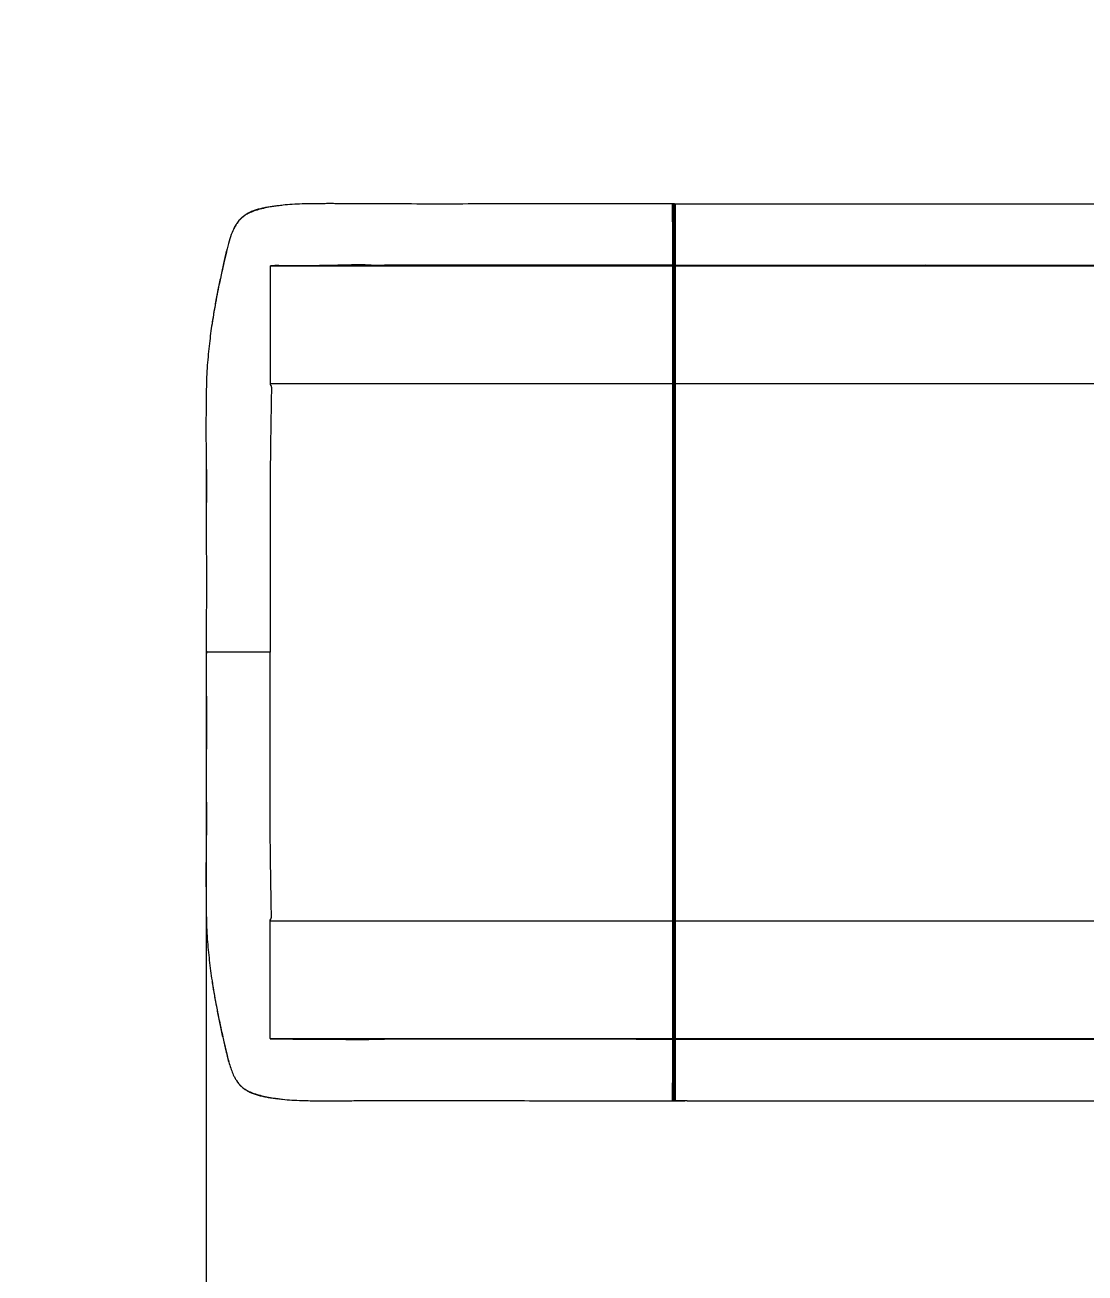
# Model space of a CAD drawing. Header units: millimetres. Extents: x -7720 to 6073, y -7402 to 5433.
# Drawn here: x -4080 to -3252, y -409 to 566 of the extents above; entities that cross this region are included whole.
import ezdxf

# ---------------------------------------------------------------- set-up
doc = ezdxf.new("R2010")
doc.units = ezdxf.units.MM
for name, color, linetype in [('DIKOM_ОБЪЕКТ', 7, 'Continuous'), ('DIKOM_РАЗМЕР_ЗОНА', 7, 'Continuous'), ('DIKOM_РАЗМЕР_ОБЪЕКТА', 7, 'Continuous')]:
    doc.layers.add(name, color=color, linetype=linetype)
doc.styles.add('style1', font='arial.ttf', dxfattribs={"width": 0.8})
doc.dimstyles.new('1-50', dxfattribs={"dimtxt": 300, "dimasz": 200, "dimexe": 100, "dimexo": 0, "dimgap": 100, "dimtad": 1, "dimtxsty": 'style1', "dimcen": 200, "dimclrd": 7, "dimclre": 7, "dimclrt": 7, "dimadec": 1, "dimazin": 2, "dimtfac": 1, "dimtmove": 0, "dimatfit": 2, "dimfxl": 0, "dimlwd": 25, "dimlwe": 18, "dimarcsym": 0})

# ---------------------------------------------------------------- blocks, each defined once
blk = doc.blocks.new('*D0')
at = {"layer": 'Defpoints', "color": 0, "transparency": 16777216}
for p in [(-1165.04, 3934.07), (-6387.82, -4153.36), (1392.52, -4153.36)]:
    blk.add_point(p, dxfattribs=at)
at = {"layer": 'DIKOM_РАЗМЕР_ОБЪЕКТА', "color": 7, "lineweight": 18, "transparency": 16777216}
for p, q in [((-1165.04, 3934.07), (-6487.82, 3934.07)), ((1392.52, -4153.36), (-6487.82, -4153.36))]:
    blk.add_line(p, q, dxfattribs=at)
at = {"layer": 'DIKOM_РАЗМЕР_ОБЪЕКТА', "color": 7, "lineweight": 25, "transparency": 16777216}
blk.add_line((-6387.82, 3734.07), (-6387.82, -3953.36), dxfattribs=at)
at = {"layer": 'DIKOM_РАЗМЕР_ОБЪЕКТА', "color": 7, "transparency": 16777216}
for points in [[(-6421.16, 3734.07), (-6354.49, 3734.07), (-6387.82, 3934.07)], [(-6421.16, -3953.36), (-6354.49, -3953.36), (-6387.82, -4153.36)]]:
    blk.add_solid(points, dxfattribs=at)
at = {"layer": 'DIKOM_РАЗМЕР_ОБЪЕКТА', "color": 7, "transparency": 16777216, "insert": (-6640.99, -109.65), "char_height": 300, "attachment_point": 5, "rotation": 90, "style": 'style1'}
blk.add_mtext('8100', dxfattribs=at)
blk = doc.blocks.new('*D1')
at = {"layer": 'Defpoints', "color": 0, "transparency": 16777216}
for p in [(-3938.71, 77.29), (4572.68, -275.21), (4572.68, -6577.9)]:
    blk.add_point(p, dxfattribs=at)
at = {"layer": 'DIKOM_РАЗМЕР_ОБЪЕКТА', "color": 7, "lineweight": 18, "transparency": 16777216}
for p, q in [((-3938.71, 77.29), (-3938.71, -6677.9)), ((4572.68, -275.21), (4572.68, -6677.9))]:
    blk.add_line(p, q, dxfattribs=at)
at = {"layer": 'DIKOM_РАЗМЕР_ОБЪЕКТА', "color": 7, "lineweight": 25, "transparency": 16777216}
blk.add_line((-3738.71, -6577.9), (4372.68, -6577.9), dxfattribs=at)
at = {"layer": 'DIKOM_РАЗМЕР_ОБЪЕКТА', "color": 7, "transparency": 16777216}
for points in [[(-3738.71, -6544.56), (-3738.71, -6611.23), (-3938.71, -6577.9)], [(4372.68, -6544.56), (4372.68, -6611.23), (4572.68, -6577.9)]]:
    blk.add_solid(points, dxfattribs=at)
at = {"layer": 'DIKOM_РАЗМЕР_ОБЪЕКТА', "color": 7, "transparency": 16777216, "insert": (316.98, -6324.72), "char_height": 300, "attachment_point": 5, "style": 'style1'}
blk.add_mtext('8500', dxfattribs=at)
blk = doc.blocks.new('*D2')
at = {"layer": 'Defpoints', "color": 0, "transparency": 16777216}
for p in [(-2365.16, 5433.02), (-7269.56, -6016.09), (1800.96, -6016.09)]:
    blk.add_point(p, dxfattribs=at)
at = {"layer": 'DIKOM_РАЗМЕР_ЗОНА', "color": 7, "lineweight": 18, "transparency": 16777216}
for p, q in [((-2365.16, 5433.02), (-7369.56, 5433.02)), ((1800.96, -6016.09), (-7369.56, -6016.09))]:
    blk.add_line(p, q, dxfattribs=at)
at = {"layer": 'DIKOM_РАЗМЕР_ЗОНА', "color": 7, "lineweight": 25, "transparency": 16777216}
blk.add_line((-7269.56, 5233.02), (-7269.56, -5816.09), dxfattribs=at)
at = {"layer": 'DIKOM_РАЗМЕР_ЗОНА', "color": 7, "transparency": 16777216}
for points in [[(-7302.9, 5233.02), (-7236.23, 5233.02), (-7269.56, 5433.02)], [(-7302.9, -5816.09), (-7236.23, -5816.09), (-7269.56, -6016.09)]]:
    blk.add_solid(points, dxfattribs=at)
at = {"layer": 'DIKOM_РАЗМЕР_ЗОНА', "color": 7, "transparency": 16777216, "insert": (-7522.73, -291.53), "char_height": 300, "attachment_point": 5, "rotation": 90, "style": 'style1'}
blk.add_mtext('11500', dxfattribs=at)

msp = doc.modelspace()

# ---------------------------------------------------------------- linework, layer by layer
at = {"layer": 'DIKOM_ОБЪЕКТ', "color": 7, "linetype": 'Continuous', "lineweight": 15}
for p, q in [((-3574.232, 426.298), (-3587.972, 426.304)), ((-3574.232, 426.309), (-3564.799, 426.301)), ((-3573.256, 426.298), (-3574.232, 426.298)), ((-3573.526, 426.016), (-3572.903, 425.393)), ((-3572.374, 426.29), (-3562.799, 426.29)), ((-3564.799, 426.301), (-3564.653, 426.276)), ((-3562.799, 426.29), (-3548.799, 426.29)), ((-3548.799, 426.29), (-3376.727, 426.29)), ((-3376.727, 426.29), (-3221.427, 426.29)), ((-3888.717, 377.79), (-3888.655, 377.809)), ((-3888.717, 377.79), (-3888.717, 377.786)), ((-3888.717, 377.786), (-3888.717, 376.462)), ((-3888.717, 377.786), (-3574.214, 377.786)), ((-3888.655, 377.809), (-3888.194, 377.845)), ((-3804.717, 378.29), (-3799.373, 378.29)), ((-3574.214, 377.786), (-3574.214, 378.29)), ((-3574.214, 285.788), (-3574.214, 377.786)), ((-3572.881, 379.208), (-3573.507, 378.582)), ((-3573.507, 378.079), (-3572.874, 378.712)), ((-3573.507, 378.582), (-3573.507, 378.079)), ((-3573.507, 378.079), (-3573.507, 285.788)), ((-3572.874, 378.79), (-3572.874, 378.286)), ((-3572.874, 378.286), (-3572.874, 285.788)), ((-3572.374, 378.29), (-3548.799, 378.29)), ((-3572.374, 378.29), (-3572.374, 377.786)), ((-3572.374, 377.786), (-3548.799, 377.786)), ((-3572.374, 377.786), (-3572.374, 285.788)), ((-3548.799, 378.29), (-3376.727, 378.29)), ((-3548.799, 377.786), (-3548.799, 378.29)), ((-3548.799, 377.786), (-3328.232, 377.786)), ((-3376.727, 378.29), (-3221.427, 378.29)), ((-3328.232, 377.786), (-3376.727, 378.29)), ((-3328.232, 377.786), (-3172.932, 377.786)), ((-3888.717, 285.788), (-3888.717, 285.299)), ((-3888.717, 285.788), (-3574.214, 285.788)), ((-3573.507, 285.788), (-3574.214, 285.788)), ((-3574.214, -134.209), (-3574.214, 285.788)), ((-3573.507, 285.788), (-3573.507, -134.209)), ((-3573.507, 285.788), (-3572.874, 285.788)), ((-3572.874, 285.788), (-3572.874, -134.209)), ((-3572.874, 285.788), (-3572.374, 285.788)), ((-3572.374, 285.788), (-3548.799, 285.788)), ((-3572.374, 285.788), (-3572.374, -134.209)), ((-3548.799, 285.788), (-3275.777, 285.788)), ((-3275.777, 285.788), (-3120.477, 285.788)), ((-3888.717, -134.209), (-3888.717, -133.72)), ((-3888.717, -134.209), (-3574.214, -134.209)), ((-3574.214, -226.207), (-3574.214, -134.209)), ((-3573.507, -134.209), (-3574.214, -134.209)), ((-3573.507, -134.209), (-3573.507, -226.5)), ((-3573.507, -134.209), (-3572.874, -134.209)), ((-3572.874, -134.209), (-3572.874, -226.707)), ((-3572.874, -134.209), (-3572.374, -134.209)), ((-3572.374, -134.209), (-3572.374, -226.207)), ((-3572.374, -134.209), (-3548.799, -134.209)), ((-3548.799, -134.209), (-3275.777, -134.209)), ((-3275.777, -134.209), (-3120.477, -134.209)), ((-3888.717, -226.207), (-3888.717, -224.883)), ((-3888.717, -226.21), (-3888.717, -226.207)), ((-3888.717, -226.207), (-3574.214, -226.207)), ((-3888.717, -226.21), (-3888.655, -226.23)), ((-3888.655, -226.23), (-3888.194, -226.266)), ((-3804.717, -226.71), (-3799.373, -226.71)), ((-3574.214, -226.71), (-3574.214, -226.207)), ((-3573.507, -226.5), (-3573.507, -227.003)), ((-3573.507, -226.5), (-3572.874, -227.133)), ((-3572.883, -227.627), (-3573.507, -227.003)), ((-3572.374, -226.207), (-3572.374, -226.71)), ((-3572.374, -226.207), (-3548.799, -226.207)), ((-3572.374, -226.71), (-3548.799, -226.71)), ((-3548.799, -226.71), (-3548.799, -226.207)), ((-3548.799, -226.207), (-3328.232, -226.207)), ((-3548.799, -226.71), (-3376.727, -226.71)), ((-3376.727, -226.71), (-3328.232, -226.207)), ((-3376.727, -226.71), (-3221.427, -226.71)), ((-3328.232, -226.207), (-3172.932, -226.207)), ((-3588.799, -274.738), (-3587.956, -274.737)), ((-3587.956, -274.724), (-3574.232, -274.719)), ((-3574.232, -274.719), (-3571.754, -274.718)), ((-3574.232, -274.73), (-3564.799, -274.722)), ((-3573.526, -274.437), (-3572.902, -273.813)), ((-3562.799, -274.71), (-3572.374, -274.71)), ((-3564.799, -274.722), (-3564.653, -274.697)), ((-3562.799, -274.71), (-3548.799, -274.71)), ((-3548.799, -274.71), (-3376.727, -274.71)), ((-3376.727, -274.71), (-3221.427, -274.71))]:
    msp.add_line(p, q, dxfattribs=at)
at = {"layer": 'DIKOM_ОБЪЕКТ', "color": 7, "linetype": 'Continuous', "lineweight": 15, "flags": 128}
for points in [[(-3882.069, 377.985), (-3878.935, 378.024), (-3875.252, 378.061), (-3871.022, 378.097)], [(-3871.022, 378.097), (-3864.743, 378.139), (-3857.686, 378.178), (-3849.948, 378.211), (-3841.622, 378.239), (-3832.822, 378.261), (-3823.657, 378.277), (-3814.249, 378.286), (-3804.717, 378.29)], [(-3882.069, -226.405), (-3878.935, -226.445), (-3875.252, -226.482), (-3871.022, -226.517)], [(-3871.022, -226.517), (-3864.743, -226.56), (-3857.686, -226.598), (-3850.125, -226.631)], [(-3850.125, -226.631), (-3849.948, -226.632), (-3841.622, -226.66), (-3832.822, -226.682), (-3823.657, -226.698), (-3814.249, -226.707), (-3804.717, -226.71)]]:
    msp.add_lwpolyline(points, dxfattribs=at)
at = {"layer": 'DIKOM_ОБЪЕКТ', "color": 7, "linetype": 'Continuous', "lineweight": 15}
for centre, radius, start, end in [((-3880.322, 166.341), 211.651, 90.473032, 92.131557), ((-3572.374, 378.286), 0.5, 179.996638, 270.00507), ((-3880.322, -14.762), 211.651, 267.868443, 269.526968), ((-3572.374, -226.707), 0.5, 89.99493, 180.003362)]:
    msp.add_arc(centre, radius, start, end, dxfattribs=at)
for points, knots in [([(-3882.891, 424.662), (-3883.727, 424.563), (-3886.825, 424.196), (-3891.435, 423.344), (-3896.762, 422.127), (-3901.388, 420.701), (-3905.215, 419.145), (-3908.339, 417.41), (-3910.929, 415.484), (-3913.179, 413.213), (-3915.294, 410.502), (-3916.447, 408.143), (-3917.072, 406.862)], [0, 0, 0, 0, 0.0428348, 0.1587731, 0.2715369, 0.3848566, 0.4980362, 0.5941256, 0.6902193, 0.7873867, 0.8845558, 1, 1, 1, 1]), ([(-3882.636, 424.758), (-3882.682, 424.752), (-3883.944, 424.613), (-3886.319, 424.29), (-3889.811, 423.771), (-3893.226, 423.149), (-3896.531, 422.414), (-3899.701, 421.536), (-3902.712, 420.483), (-3905.522, 419.229), (-3907.984, 417.826), (-3910.19, 416.22), (-3912.103, 414.441), (-3913.7, 412.631), (-3914.567, 411.335), (-3914.927, 410.795)], [0, 0, 0, 0, 0.0027385, 0.0748649, 0.154589, 0.2373433, 0.3233772, 0.4126047, 0.504506, 0.5978546, 0.6901629, 0.7700095, 0.8542119, 0.9393193, 1, 1, 1, 1]), ([(-3849.02, 426.335), (-3851.278, 426.332), (-3856.397, 426.325), (-3863.923, 426.171), (-3871.591, 425.805), (-3877.983, 425.309), (-3881.505, 424.845), (-3882.891, 424.662)], [0, 0, 0, 0, 0.1745966, 0.3958126, 0.6239181, 0.8520281, 1, 1, 1, 1]), ([(-3818.649, 426.188), (-3819.677, 426.198), (-3822.29, 426.223), (-3826.313, 426.272), (-3830.537, 426.312), (-3834.481, 426.353), (-3838.434, 426.392), (-3842.641, 426.411), (-3846.236, 426.391), (-3848.315, 426.351), (-3849.02, 426.338)], [0, 0, 0, 0, 0.0918361, 0.2334661, 0.3605865, 0.4760853, 0.6043536, 0.7508642, 0.9155206, 1, 1, 1, 1]), ([(-3588.799, 426.317), (-3596.85, 426.323), (-3610.512, 426.332), (-3634.878, 426.338), (-3656.546, 426.327), (-3675.279, 426.294), (-3704.712, 426.22), (-3739.49, 426.092), (-3776.993, 426.103), (-3795.806, 426.246), (-3806.629, 426.253), (-3813.711, 426.188), (-3817.978, 426.195), (-3819.613, 426.198)], [0, 0, 0, 0, 0.10454393, 0.17740867, 0.31641775, 0.38592602, 0.42067928, 0.69862915, 0.83755472, 0.90769219, 0.94293124, 0.9781312, 1, 1, 1, 1]), ([(-3582.596, 426.302), (-3583.178, 426.304), (-3584.427, 426.309), (-3586.531, 426.315), (-3588.036, 426.316), (-3588.799, 426.317)], [0, 0, 0, 0, 0.3003492, 0.6451364, 1, 1, 1, 1]), ([(-3574.214, 378.29), (-3574.214, 378.289), (-3574.213, 378.446), (-3574.212, 378.904), (-3574.211, 379.095), (-3574.21, 379.552), (-3574.21, 379.821), (-3574.206, 380.728), (-3574.204, 381.469), (-3574.2, 382.777), (-3574.199, 383.248), (-3574.196, 384.254), (-3574.195, 384.783), (-3574.192, 386.446), (-3574.189, 387.657), (-3574.187, 389.623), (-3574.186, 390.306), (-3574.185, 391.692), (-3574.185, 392.4), (-3574.184, 393.844), (-3574.184, 394.58), (-3574.185, 395.705), (-3574.185, 396.084), (-3574.185, 396.849), (-3574.186, 397.236), (-3574.187, 399.174), (-3574.19, 400.732), (-3574.194, 403.08), (-3574.196, 403.865), (-3574.199, 405.439), (-3574.201, 406.226), (-3574.208, 408.552), (-3574.213, 410.05), (-3574.22, 412.221), (-3574.223, 412.931), (-3574.227, 413.977), (-3574.228, 414.323), (-3574.23, 415), (-3574.231, 415.333), (-3574.237, 416.967), (-3574.242, 418.178), (-3574.246, 419.569), (-3574.247, 419.842), (-3574.248, 420.373), (-3574.249, 420.633), (-3574.251, 421.384), (-3574.252, 421.851), (-3574.254, 423.155), (-3574.254, 423.896), (-3574.253, 424.804), (-3574.253, 425.069), (-3574.25, 425.521), (-3574.249, 425.709), (-3574.245, 426.011), (-3574.243, 426.124), (-3574.238, 426.275), (-3574.235, 426.312), (-3574.232, 426.309)], [0, 0, 0, 0, 0.0625, 0.0625, 0.09375, 0.09375, 0.125, 0.125, 0.1875, 0.1875, 0.21875, 0.21875, 0.25, 0.25, 0.3125, 0.3125, 0.34375, 0.34375, 0.375, 0.375, 0.40625, 0.40625, 0.421875, 0.421875, 0.4375, 0.4375, 0.5, 0.5, 0.53125, 0.53125, 0.5625, 0.5625, 0.625, 0.625, 0.65625, 0.65625, 0.671875, 0.671875, 0.6875, 0.6875, 0.75, 0.75, 0.765625, 0.765625, 0.78125, 0.78125, 0.8125, 0.8125, 0.875, 0.875, 0.90625, 0.90625, 0.9375, 0.9375, 0.96875, 0.96875, 1, 1, 1, 1]), ([(-3574.232, 426.309), (-3574.1, 426.309), (-3573.973, 426.283), (-3573.728, 426.182), (-3573.619, 426.109), (-3573.526, 426.016)], [0, 0, 0, 0, 0.5, 0.5, 1, 1, 1, 1]), ([(-3573.526, 426.016), (-3573.526, 426.016), (-3573.526, 426.016), (-3573.536, 425.983), (-3573.542, 425.575), (-3573.549, 424.404), (-3573.548, 422.592), (-3573.543, 420.22), (-3573.533, 417.332), (-3573.52, 414.028), (-3573.506, 410.389), (-3573.496, 407.324), (-3573.488, 404.233), (-3573.481, 401.129), (-3573.476, 397.222), (-3573.475, 393.414), (-3573.477, 389.816), (-3573.483, 386.578), (-3573.49, 383.785), (-3573.497, 381.527), (-3573.503, 379.854), (-3573.506, 378.788), (-3573.506, 378.651), (-3573.507, 378.582)], [0, 0, 0, 0, 0.0000008, 0.01599915, 0.06940564, 0.12280949, 0.17621532, 0.22962385, 0.28305706, 0.33649674, 0.38999956, 0.44350659, 0.46375412, 0.51593099, 0.56811169, 0.6219858, 0.67585863, 0.72971778, 0.78357195, 0.83728038, 0.89098346, 0.94549194, 1, 1, 1, 1]), ([(-3572.467, 426.267), (-3572.559, 426.246), (-3572.752, 426.203), (-3572.901, 425.949), (-3572.928, 425.779), (-3572.926, 425.641), (-3572.905, 425.45), (-3572.87, 425.114), (-3572.876, 424.436), (-3572.875, 423.496), (-3572.876, 422.249), (-3572.875, 420.669), (-3572.875, 418.841), (-3572.875, 416.796), (-3572.876, 414.554), (-3572.875, 412.148), (-3572.875, 409.61), (-3572.876, 406.97), (-3572.874, 404.272), (-3572.874, 401.554), (-3572.874, 398.842), (-3572.875, 396.174), (-3572.874, 393.586), (-3572.874, 391.118), (-3572.876, 388.796), (-3572.874, 386.656), (-3572.875, 384.729), (-3572.876, 383.032), (-3572.875, 381.591), (-3572.875, 380.437), (-3572.872, 379.605), (-3572.879, 379.118), (-3572.897, 378.97), (-3572.927, 378.768), (-3572.834, 378.494), (-3572.613, 378.31), (-3572.472, 378.305), (-3572.416, 378.303)], [0, 0, 0, 0, 0.0060054, 0.0127394, 0.0192532, 0.0296255, 0.0476618, 0.0804387, 0.1107534, 0.1421971, 0.1789936, 0.2156439, 0.2522587, 0.289099, 0.3257424, 0.3622924, 0.3991522, 0.4358669, 0.4724534, 0.5091929, 0.545617, 0.5823767, 0.6191791, 0.6556653, 0.6924051, 0.7291947, 0.76564, 0.8024217, 0.8392199, 0.8757625, 0.9125491, 0.9427081, 0.974321, 0.9853417, 0.9909546, 0.9964052, 1, 1, 1, 1]), ([(-3572.374, 426.29), (-3572.375, 426.247), (-3572.376, 426.162), (-3572.376, 425.422), (-3572.373, 424.102), (-3572.377, 422.073), (-3572.373, 419.466), (-3572.377, 416.395), (-3572.374, 412.895), (-3572.375, 409.311), (-3572.376, 405.732), (-3572.373, 402.043), (-3572.377, 398.036), (-3572.373, 393.985), (-3572.376, 390.219), (-3572.375, 386.9), (-3572.374, 383.99), (-3572.377, 381.665), (-3572.373, 379.93), (-3572.374, 378.595), (-3572.374, 378.402), (-3572.374, 378.29)], [0, 0, 0, 0, 0.0430355, 0.0868822, 0.1398086, 0.1942696, 0.2471959, 0.3016569, 0.3545829, 0.4090439, 0.4540878, 0.5000648, 0.5558694, 0.6134837, 0.66641, 0.7208709, 0.7737972, 0.8282584, 0.8781778, 0.9293778, 1, 1, 1, 1]), ([(-3915.154, 410.47), (-3915.24, 410.346), (-3915.881, 409.434), (-3916.491, 408.34), (-3916.97, 407.29), (-3917.02, 407.181)], [0, 0, 0, 0, 0.12330629, 0.90982974, 1, 1, 1, 1]), ([(-3917.072, 406.862), (-3917.361, 406.342), (-3918.604, 404.099), (-3920.306, 398.844), (-3921.782, 393.868), (-3922.5, 390.804), (-3922.526, 390.693)], [0, 0, 0, 0, 0.127355, 0.5494763, 0.9836335, 1, 1, 1, 1]), ([(-3922.526, 390.693), (-3923.191, 387.917), (-3924.377, 382.959), (-3926.119, 374.978), (-3927.774, 367.398), (-3929.433, 359.485), (-3931.07, 351.161), (-3932.687, 342.296), (-3933.697, 335.853), (-3934.2, 332.645)], [0, 0, 0, 0, 0.179302, 0.3202109, 0.4614995, 0.5949431, 0.7283589, 0.8647494, 1, 1, 1, 1]), ([(-3922.493, 390.975), (-3922.582, 390.64), (-3923.035, 388.93), (-3923.839, 385.569), (-3924.921, 380.886), (-3926.015, 375.907), (-3927.132, 370.676), (-3928.226, 365.467), (-3929.322, 360.222), (-3930.363, 355.009), (-3931.386, 349.627), (-3932.32, 344.43), (-3933.19, 339.263), (-3933.792, 335.541), (-3934.108, 333.374), (-3934.158, 333.029)], [0, 0, 0, 0, 0.023221, 0.1184683, 0.2144475, 0.3109876, 0.4078628, 0.5047941, 0.5881169, 0.6761134, 0.7605634, 0.8413995, 0.9114333, 0.9858885, 1, 1, 1, 1]), ([(-3888.717, 375.004), (-3888.717, 374.835), (-3888.722, 373.156), (-3888.717, 369.363), (-3888.717, 364.377), (-3888.717, 362.123)], [0.705193685, 0.705193685, 0.705193685, 0.705193685, 0.70703125, 0.72265625, 0.73342307, 0.73342307, 0.73342307, 0.73342307]), ([(-3888.717, 376.443), (-3888.717, 376.431), (-3888.714, 376.039), (-3888.716, 375.554), (-3888.717, 375.004)], [0.6990296167, 0.6990296167, 0.6990296167, 0.6990296167, 0.69921875, 0.7051936846, 0.7051936846, 0.7051936846, 0.7051936846]), ([(-3850.125, 378.21), (-3849.927, 378.211), (-3848.064, 378.218), (-3844.182, 378.266), (-3838.755, 378.382), (-3833.546, 378.515), (-3828.764, 378.639), (-3824.51, 378.736), (-3820.871, 378.793), (-3817.903, 378.806), (-3815.504, 378.768), (-3812.838, 378.658), (-3809.691, 378.486), (-3806.723, 378.308), (-3805.202, 378.306), (-3804.707, 378.305)], [0, 0, 0, 0, 0.0168974, 0.1592473, 0.2890585, 0.4056465, 0.5083633, 0.5966814, 0.6702553, 0.7289681, 0.7730352, 0.8104154, 0.8854363, 0.9627537, 1, 1, 1, 1]), ([(-3785.079, 378.29), (-3785.2, 378.29), (-3789.716, 378.29), (-3794.481, 378.289), (-3799.125, 378.29), (-3799.373, 378.29)], [0.550460107, 0.550460107, 0.550460107, 0.550460107, 0.55078125, 0.5625, 0.563161882, 0.563161882, 0.563161882, 0.563161882]), ([(-3574.214, 378.29), (-3607.99, 378.29), (-3642.172, 378.29), (-3678.879, 378.29), (-3708.185, 378.29), (-3744.292, 378.289), (-3777.873, 378.29), (-3785.079, 378.29)], [0.36308183, 0.36308183, 0.36308183, 0.36308183, 0.453125, 0.45420458, 0.4609375, 0.53125, 0.55046011, 0.55046011, 0.55046011, 0.55046011]), ([(-3627.824, 378.305), (-3620.806, 378.302), (-3602.936, 378.295), (-3585.065, 378.421), (-3574.213, 378.497)], [0, 0, 0, 0, 0.3927046, 1, 1, 1, 1]), ([(-3572.374, 378.29), (-3572.425, 378.294), (-3572.528, 378.303), (-3572.668, 378.376), (-3572.781, 378.484), (-3572.85, 378.621), (-3572.88, 378.729), (-3572.873, 378.785), (-3572.872, 378.789)], [0, 0, 0, 0, 0.1963355, 0.3926604, 0.5890018, 0.7853356, 0.9816424, 1, 1, 1, 1]), ([(-3888.717, 362.123), (-3888.717, 361.923), (-3888.717, 360.414), (-3888.717, 358.808), (-3888.717, 357.348)], [0.7334230697, 0.7334230697, 0.7334230697, 0.7334230697, 0.734375, 0.740568536, 0.740568536, 0.740568536, 0.740568536]), ([(-3888.717, 357.348), (-3888.717, 356.967), (-3888.717, 355.648), (-3888.717, 353.356), (-3888.717, 350.295), (-3888.717, 347.087), (-3888.717, 342.608), (-3888.717, 339.11), (-3888.717, 336.723)], [0.740568536, 0.740568536, 0.740568536, 0.740568536, 0.7421875, 0.74609375, 0.749799367, 0.75390625, 0.7578125, 0.765451786, 0.765451786, 0.765451786, 0.765451786]), ([(-3934.2, 332.645), (-3934.204, 332.619), (-3934.592, 330.204), (-3935.292, 325.031), (-3936.295, 317.109), (-3937.169, 308.746), (-3937.939, 299.882), (-3938.456, 290.66), (-3938.675, 283.808), (-3938.715, 280.096), (-3938.721, 279.535)], [0, 0, 0, 0, 0.0016308, 0.1555871, 0.3095052, 0.469022, 0.6285085, 0.7988106, 0.9695892, 1, 1, 1, 1]), ([(-3888.717, 336.723), (-3888.717, 336.669), (-3888.717, 334.587), (-3888.717, 332.449), (-3888.717, 330.318)], [0.7654517857, 0.7654517857, 0.7654517857, 0.7654517857, 0.765625, 0.7721113948, 0.7721113948, 0.7721113948, 0.7721113948]), ([(-3888.717, 330.318), (-3888.717, 329.883), (-3888.717, 326.868), (-3888.717, 321.1), (-3888.717, 313.547), (-3888.717, 308.632), (-3888.717, 306.532)], [0.772111395, 0.772111395, 0.772111395, 0.772111395, 0.7734375, 0.78125, 0.7890625, 0.794806264, 0.794806264, 0.794806264, 0.794806264]), ([(-3888.717, 306.532), (-3888.717, 305.776), (-3888.717, 301.297), (-3888.717, 296.748), (-3888.717, 292.951)], [0.794806264, 0.794806264, 0.794806264, 0.794806264, 0.796875, 0.807021816, 0.807021816, 0.807021816, 0.807021816]), ([(-3888.717, 292.951), (-3888.717, 292.363), (-3888.717, 289.978), (-3888.717, 287.588), (-3888.717, 285.788)], [0.8070218162, 0.8070218162, 0.8070218162, 0.8070218162, 0.80859375, 0.8133925542, 0.8133925542, 0.8133925542, 0.8133925542]), ([(-3888.717, 285.299), (-3888.717, 285.129), (-3888.717, 284.926), (-3888.717, 284.722), (-3888.717, 284.689)], [0.81382690084, 0.81382690084, 0.81382690084, 0.81382690084, 0.81427959214, 0.81436912415, 0.81436912415, 0.81436912415, 0.81436912415]), ([(-3888.717, 284.689), (-3888.632, 284.679), (-3888.546, 284.666), (-3888.431, 284.61), (-3888.396, 284.585), (-3888.336, 284.524), (-3888.311, 284.489), (-3888.243, 284.381), (-3888.206, 284.304), (-3888.137, 284.149), (-3888.104, 284.071), (-3888.013, 283.834), (-3887.959, 283.671), (-3887.88, 283.344), (-3887.854, 283.178), (-3887.796, 282.68), (-3887.783, 282.344), (-3887.772, 281.671), (-3887.774, 281.335), (-3887.788, 280.327), (-3887.806, 279.655), (-3887.839, 278.311), (-3887.855, 277.638), (-3887.923, 274.278), (-3887.961, 271.589), (-3888.085, 263.522), (-3888.17, 258.144), (-3888.344, 247.389), (-3888.426, 242.011), (-3888.577, 231.255), (-3888.649, 225.878), (-3888.717, 220.5)], [0, 0, 0, 0, 0.0039063, 0.0039063, 0.0058594, 0.0058594, 0.0078125, 0.0078125, 0.0117188, 0.0117188, 0.015625, 0.015625, 0.0234375, 0.0234375, 0.03125, 0.03125, 0.046875, 0.046875, 0.0625, 0.0625, 0.09375, 0.09375, 0.125, 0.125, 0.25, 0.25, 0.5, 0.5, 0.75, 0.75, 1, 1, 1, 1]), ([(-3938.761, 279.535), (-3938.769, 279.011), (-3938.784, 277.97), (-3938.803, 275.999), (-3938.825, 273.392), (-3938.851, 270.09), (-3938.883, 265.787), (-3938.915, 260.669), (-3938.94, 254.989), (-3938.951, 249.685), (-3938.949, 245.207), (-3938.935, 241.981), (-3938.919, 239.808), (-3938.886, 238.366), (-3938.859, 236.95), (-3938.832, 235.242), (-3938.804, 233.185), (-3938.772, 230.484), (-3938.736, 227.059), (-3938.695, 222.831), (-3938.653, 218.015), (-3938.61, 212.654), (-3938.566, 207.067), (-3938.562, 201.63), (-3938.597, 196.684), (-3938.658, 192.272), (-3938.714, 188.694), (-3938.741, 185.987), (-3938.732, 184.628), (-3938.728, 184.036)], [0, 0, 0, 0, 0.0186404, 0.0370062, 0.0639723, 0.0980291, 0.1392312, 0.1964296, 0.25578, 0.3142298, 0.3601022, 0.394053, 0.4146458, 0.4275885, 0.4419767, 0.4597756, 0.4810474, 0.5058187, 0.5432314, 0.5865882, 0.6359308, 0.691346, 0.7514691, 0.8077109, 0.8588899, 0.9053888, 0.9477599, 0.9772223, 1, 1, 1, 1]), ([(-3938.884, 238.202), (-3938.86, 225.954), (-3938.811, 199.743), (-3938.587, 145.606), (-3938.665, 103.716), (-3938.717, 75.79)], [0, 0, 0, 0, 0.2262398, 0.4841627, 1, 1, 1, 1]), ([(-3888.717, 220.5), (-3888.717, 216.222), (-3888.717, 209.013), (-3888.717, 198.874), (-3888.717, 190.083), (-3888.717, 183.888), (-3888.717, 178.027), (-3888.717, 172.165), (-3888.717, 160.777), (-3888.717, 128.54), (-3888.717, 99.234), (-3888.717, 75.79)], [0.87140864, 0.87140864, 0.87140864, 0.87140864, 0.8828125, 0.890625, 0.8984375, 0.90625, 0.9071398, 0.9140625, 0.921875, 0.9375, 1, 1, 1, 1]), ([(-3938.717, 75.79), (-3938.664, 47.863), (-3938.594, 11.781), (-3938.719, -24.301), (-3938.748, -32.457)], [0, 0, 0, 0, 0.7739578, 1, 1, 1, 1]), ([(-3888.717, 75.79), (-3891.489, 75.79), (-3895.689, 75.79), (-3901.192, 75.79), (-3906.575, 75.79), (-3911.733, 75.79), (-3916.538, 75.79), (-3921.076, 75.79), (-3925.179, 75.79), (-3928.744, 75.79), (-3931.927, 75.79), (-3934.512, 75.79), (-3936.44, 75.79), (-3937.658, 75.79), (-3938.539, 75.79), (-3938.658, 75.79), (-3938.717, 75.79)], [0, 0, 0, 0, 0.10581173, 0.16030176, 0.21479235, 0.3206047, 0.37509591, 0.4295868, 0.53536262, 0.58983296, 0.64430285, 0.75009109, 0.80456767, 0.8590446, 0.92908969, 1, 1, 1, 1]), ([(-3938.714, 77.521), (-3938.715, 77.418), (-3938.724, 76.809), (-3938.54, 76.252), (-3938.387, 75.79)], [0, 0, 0, 0, 0.1686984, 1, 1, 1, 1]), ([(-3938.387, 75.79), (-3938.54, 75.327), (-3938.724, 74.771), (-3938.715, 74.161), (-3938.714, 74.059)], [0, 0, 0, 0, 0.8313016, 1, 1, 1, 1]), ([(-3888.717, -68.92), (-3888.717, -64.643), (-3888.717, -57.434), (-3888.717, -47.295), (-3888.717, -38.504), (-3888.717, -32.309), (-3888.717, -26.447), (-3888.717, -20.586), (-3888.717, -9.198), (-3888.717, 23.039), (-3888.717, 52.345), (-3888.717, 75.79)], [0.87140864, 0.87140864, 0.87140864, 0.87140864, 0.8828125, 0.890625, 0.8984375, 0.90625, 0.9071398, 0.9140625, 0.921875, 0.9375, 1, 1, 1, 1]), ([(-3938.728, -32.457), (-3938.732, -33.049), (-3938.741, -34.408), (-3938.714, -37.114), (-3938.658, -40.693), (-3938.597, -45.104), (-3938.559, -50.432), (-3938.57, -56.619), (-3938.627, -63.191), (-3938.677, -69.31), (-3938.727, -74.596), (-3938.776, -79.299), (-3938.825, -83.251), (-3938.87, -86.119), (-3938.915, -88.007), (-3938.931, -89.883), (-3938.945, -92.535), (-3938.951, -96.075), (-3938.948, -100.528), (-3938.931, -105.843), (-3938.901, -111.461), (-3938.868, -116.276), (-3938.84, -119.904), (-3938.819, -122.435), (-3938.801, -124.592), (-3938.784, -126.391), (-3938.769, -127.433), (-3938.761, -127.958)], [0, 0, 0, 0, 0.0227779, 0.0522406, 0.094612, 0.1411113, 0.1922908, 0.2604027, 0.3315528, 0.3943928, 0.4485698, 0.4941769, 0.5391928, 0.571036, 0.5833029, 0.602109, 0.6295636, 0.6659332, 0.7115826, 0.7670678, 0.8297964, 0.8846529, 0.9155063, 0.9415263, 0.9629669, 0.9813329, 1, 1, 1, 1]), ([(-3888.717, -133.11), (-3888.632, -133.1), (-3888.546, -133.087), (-3888.431, -133.031), (-3888.396, -133.006), (-3888.336, -132.945), (-3888.311, -132.91), (-3888.243, -132.802), (-3888.206, -132.725), (-3888.137, -132.57), (-3888.104, -132.492), (-3888.013, -132.254), (-3887.959, -132.092), (-3887.88, -131.764), (-3887.854, -131.599), (-3887.796, -131.1), (-3887.783, -130.765), (-3887.772, -130.092), (-3887.774, -129.756), (-3887.788, -128.748), (-3887.806, -128.076), (-3887.839, -126.731), (-3887.855, -126.059), (-3887.923, -122.698), (-3887.961, -120.01), (-3888.085, -111.943), (-3888.17, -106.565), (-3888.344, -95.81), (-3888.426, -90.432), (-3888.577, -79.676), (-3888.649, -74.298), (-3888.717, -68.92)], [0, 0, 0, 0, 0.0039063, 0.0039063, 0.0058594, 0.0058594, 0.0078125, 0.0078125, 0.0117188, 0.0117188, 0.015625, 0.015625, 0.0234375, 0.0234375, 0.03125, 0.03125, 0.046875, 0.046875, 0.0625, 0.0625, 0.09375, 0.09375, 0.125, 0.125, 0.25, 0.25, 0.5, 0.5, 0.75, 0.75, 1, 1, 1, 1]), ([(-3938.721, -127.958), (-3938.715, -128.504), (-3938.675, -132.208), (-3938.457, -139.06), (-3937.946, -148.188), (-3937.198, -156.855), (-3936.339, -165.111), (-3935.342, -173.214), (-3934.589, -178.398), (-3934.212, -180.99)], [0, 0, 0, 0, 0.0296585, 0.2011046, 0.3720716, 0.5260044, 0.6799627, 0.8399594, 1, 1, 1, 1]), ([(-3888.717, -133.72), (-3888.717, -133.55), (-3888.717, -133.347), (-3888.717, -133.143), (-3888.717, -133.11)], [0.81382690084, 0.81382690084, 0.81382690084, 0.81382690084, 0.81427959214, 0.81436912415, 0.81436912415, 0.81436912415, 0.81436912415]), ([(-3888.717, -141.372), (-3888.717, -140.784), (-3888.717, -138.399), (-3888.717, -136.009), (-3888.717, -134.209)], [0.8070218162, 0.8070218162, 0.8070218162, 0.8070218162, 0.80859375, 0.8133925542, 0.8133925542, 0.8133925542, 0.8133925542]), ([(-3888.717, -154.953), (-3888.717, -154.197), (-3888.717, -149.718), (-3888.717, -145.169), (-3888.717, -141.372)], [0.794806264, 0.794806264, 0.794806264, 0.794806264, 0.796875, 0.807021816, 0.807021816, 0.807021816, 0.807021816]), ([(-3888.717, -178.739), (-3888.717, -178.304), (-3888.717, -175.288), (-3888.717, -169.521), (-3888.717, -161.967), (-3888.717, -157.053), (-3888.717, -154.953)], [0.772111395, 0.772111395, 0.772111395, 0.772111395, 0.7734375, 0.78125, 0.7890625, 0.794806264, 0.794806264, 0.794806264, 0.794806264]), ([(-3934.234, -180.964), (-3934.216, -181.092), (-3933.952, -182.918), (-3933.405, -186.355), (-3932.589, -191.294), (-3931.717, -196.231), (-3930.795, -201.185), (-3929.822, -206.16), (-3928.804, -211.144), (-3927.755, -216.131), (-3926.686, -221.201), (-3925.6, -226.24), (-3924.503, -231.141), (-3923.468, -235.579), (-3922.788, -238.247), (-3922.476, -239.474)], [0, 0, 0, 0, 0.0051743, 0.0736917, 0.1442055, 0.216659, 0.2929764, 0.3719297, 0.4541851, 0.5402991, 0.62982, 0.7261054, 0.8223834, 0.918306, 1, 1, 1, 1]), ([(-3934.212, -180.99), (-3933.717, -184.149), (-3932.728, -190.468), (-3931.122, -199.308), (-3929.473, -207.718), (-3927.788, -215.75), (-3926.122, -223.405), (-3924.365, -231.352), (-3922.729, -238.614), (-3921.52, -242.855), (-3921.02, -244.61)], [0, 0, 0, 0, 0.1177165, 0.2354798, 0.3562938, 0.4771346, 0.6017283, 0.7266717, 0.8869644, 1, 1, 1, 1]), ([(-3888.717, -185.144), (-3888.717, -185.09), (-3888.717, -183.007), (-3888.717, -180.87), (-3888.717, -178.739)], [0.7654517857, 0.7654517857, 0.7654517857, 0.7654517857, 0.765625, 0.7721113948, 0.7721113948, 0.7721113948, 0.7721113948]), ([(-3888.717, -205.769), (-3888.717, -205.387), (-3888.717, -204.069), (-3888.717, -201.776), (-3888.717, -198.716), (-3888.717, -195.507), (-3888.717, -191.029), (-3888.717, -187.531), (-3888.717, -185.144)], [0.740568536, 0.740568536, 0.740568536, 0.740568536, 0.7421875, 0.74609375, 0.749799367, 0.75390625, 0.7578125, 0.765451786, 0.765451786, 0.765451786, 0.765451786]), ([(-3888.717, -223.425), (-3888.717, -223.256), (-3888.722, -221.576), (-3888.717, -217.784), (-3888.717, -212.798), (-3888.717, -210.544)], [0.705193685, 0.705193685, 0.705193685, 0.705193685, 0.70703125, 0.72265625, 0.73342307, 0.73342307, 0.73342307, 0.73342307]), ([(-3888.717, -210.544), (-3888.717, -210.344), (-3888.717, -208.835), (-3888.717, -207.229), (-3888.717, -205.769)], [0.7334230697, 0.7334230697, 0.7334230697, 0.7334230697, 0.734375, 0.740568536, 0.740568536, 0.740568536, 0.740568536]), ([(-3888.717, -224.864), (-3888.717, -224.852), (-3888.714, -224.459), (-3888.716, -223.975), (-3888.717, -223.425)], [0.6990296167, 0.6990296167, 0.6990296167, 0.6990296167, 0.69921875, 0.7051936846, 0.7051936846, 0.7051936846, 0.7051936846]), ([(-3804.741, -226.726), (-3805.225, -226.727), (-3806.736, -226.729), (-3809.691, -226.907), (-3812.838, -227.079), (-3815.504, -227.189), (-3817.903, -227.227), (-3820.871, -227.213), (-3824.51, -227.157), (-3828.764, -227.06), (-3833.546, -226.936), (-3838.755, -226.803), (-3844.182, -226.687), (-3848.064, -226.639), (-3849.927, -226.632), (-3850.125, -226.631)], [0, 0, 0, 0, 0.0364242, 0.1138076, 0.1888925, 0.2263046, 0.2704094, 0.3291723, 0.4028091, 0.4912026, 0.5940071, 0.7106946, 0.8406167, 0.9830882, 1, 1, 1, 1]), ([(-3785.079, -226.71), (-3785.2, -226.71), (-3789.716, -226.71), (-3794.481, -226.71), (-3799.125, -226.71), (-3799.373, -226.71)], [0.550460107, 0.550460107, 0.550460107, 0.550460107, 0.55078125, 0.5625, 0.563161882, 0.563161882, 0.563161882, 0.563161882]), ([(-3574.214, -226.71), (-3607.99, -226.71), (-3642.172, -226.71), (-3678.879, -226.71), (-3708.185, -226.71), (-3744.292, -226.71), (-3777.873, -226.71), (-3785.079, -226.71)], [0.36308183, 0.36308183, 0.36308183, 0.36308183, 0.453125, 0.45420458, 0.4609375, 0.53125, 0.55046011, 0.55046011, 0.55046011, 0.55046011]), ([(-3574.213, -226.918), (-3585.065, -226.841), (-3602.936, -226.716), (-3620.806, -226.723), (-3627.824, -226.726)], [0, 0, 0, 0, 0.6072957, 1, 1, 1, 1]), ([(-3574.232, -274.73), (-3574.238, -274.735), (-3574.243, -274.585), (-3574.249, -274.131), (-3574.25, -273.941), (-3574.253, -273.484), (-3574.253, -273.219), (-3574.254, -272.321), (-3574.254, -271.585), (-3574.252, -270.494), (-3574.252, -270.267), (-3574.251, -269.796), (-3574.25, -269.552), (-3574.248, -268.801), (-3574.247, -268.274), (-3574.242, -266.614), (-3574.237, -265.402), (-3574.23, -263.424), (-3574.228, -262.747), (-3574.223, -261.364), (-3574.22, -260.657), (-3574.215, -259.211), (-3574.213, -258.473), (-3574.208, -256.966), (-3574.206, -256.194), (-3574.201, -254.643), (-3574.199, -253.857), (-3574.196, -252.284), (-3574.194, -251.499), (-3574.19, -249.15), (-3574.187, -247.592), (-3574.186, -245.655), (-3574.185, -245.267), (-3574.185, -244.503), (-3574.185, -244.124), (-3574.184, -242.998), (-3574.184, -242.262), (-3574.185, -240.818), (-3574.185, -240.111), (-3574.186, -238.724), (-3574.187, -238.042), (-3574.189, -236.075), (-3574.192, -234.865), (-3574.195, -233.201), (-3574.196, -232.672), (-3574.199, -231.667), (-3574.2, -231.196), (-3574.204, -229.888), (-3574.206, -229.147), (-3574.21, -228.24), (-3574.21, -227.972), (-3574.211, -227.514), (-3574.212, -227.324), (-3574.212, -227.019), (-3574.213, -226.904), (-3574.213, -226.788), (-3574.213, -226.759), (-3574.214, -226.73), (-3574.214, -226.723), (-3574.214, -226.713), (-3574.214, -226.71), (-3574.214, -226.71)], [0, 0, 0, 0, 0.0625, 0.0625, 0.09375, 0.09375, 0.125, 0.125, 0.1875, 0.1875, 0.203125, 0.203125, 0.21875, 0.21875, 0.25, 0.25, 0.3125, 0.3125, 0.34375, 0.34375, 0.375, 0.375, 0.40625, 0.40625, 0.4375, 0.4375, 0.46875, 0.46875, 0.5, 0.5, 0.5625, 0.5625, 0.578125, 0.578125, 0.59375, 0.59375, 0.625, 0.625, 0.65625, 0.65625, 0.6875, 0.6875, 0.75, 0.75, 0.78125, 0.78125, 0.8125, 0.8125, 0.875, 0.875, 0.90625, 0.90625, 0.9375, 0.9375, 0.96875, 0.96875, 0.984375, 0.984375, 0.9921875, 0.9921875, 1, 1, 1, 1]), ([(-3573.507, -227.003), (-3573.507, -227.003), (-3573.507, -227.006), (-3573.506, -227.257), (-3573.503, -228.276), (-3573.497, -229.95), (-3573.49, -232.205), (-3573.483, -234.999), (-3573.477, -238.236), (-3573.475, -241.835), (-3573.476, -245.643), (-3573.481, -249.55), (-3573.489, -253.221), (-3573.499, -256.858), (-3573.512, -260.388), (-3573.525, -263.894), (-3573.537, -267.024), (-3573.546, -269.756), (-3573.55, -271.96), (-3573.547, -273.461), (-3573.54, -274.274), (-3573.526, -274.437), (-3573.526, -274.437), (-3573.526, -274.437)], [0, 0, 0, 0, 0.0017573, 0.0553906, 0.1090243, 0.1627278, 0.2164368, 0.2702914, 0.324151, 0.3780244, 0.431899, 0.4840801, 0.5362575, 0.5793404, 0.6327394, 0.6861387, 0.7394625, 0.7927828, 0.8492846, 0.9057806, 0.9528898, 0.9999992, 1, 1, 1, 1]), ([(-3572.438, -226.727), (-3572.478, -226.727), (-3572.598, -226.728), (-3572.802, -226.88), (-3572.895, -227.076), (-3572.915, -227.224), (-3572.909, -227.334), (-3572.892, -227.472), (-3572.869, -227.69), (-3572.876, -228.249), (-3572.874, -229.037), (-3572.876, -230.134), (-3572.876, -231.597), (-3572.875, -233.316), (-3572.874, -235.263), (-3572.876, -237.422), (-3572.874, -239.756), (-3572.874, -242.234), (-3572.875, -244.828), (-3572.874, -247.5), (-3572.874, -250.22), (-3572.874, -252.948), (-3572.876, -255.641), (-3572.874, -258.265), (-3572.875, -260.79), (-3572.876, -263.182), (-3572.875, -265.409), (-3572.875, -267.435), (-3572.876, -269.242), (-3572.876, -270.799), (-3572.875, -272.08), (-3572.874, -273.045), (-3572.877, -273.665), (-3572.919, -273.967), (-3572.928, -274.14), (-3572.916, -274.366), (-3572.706, -274.658), (-3572.511, -274.683), (-3572.42, -274.694)], [0, 0, 0, 0, 0.0026339, 0.0079469, 0.012768, 0.0177759, 0.0258942, 0.0404834, 0.0700674, 0.0985642, 0.1269894, 0.1638094, 0.2003938, 0.2368853, 0.2737423, 0.3103207, 0.3467871, 0.3836303, 0.4201254, 0.4566376, 0.493498, 0.5301657, 0.5667477, 0.603449, 0.6399049, 0.676679, 0.7133737, 0.7499116, 0.7867019, 0.8233544, 0.8599545, 0.8967365, 0.9277992, 0.9605164, 0.9777373, 0.9870174, 0.9938959, 1, 1, 1, 1]), ([(-3572.87, -227.211), (-3572.869, -227.171), (-3572.866, -227.079), (-3572.807, -226.94), (-3572.731, -226.864), (-3572.693, -226.825)], [0, 0, 0, 0, 0.2707381, 0.628372, 1, 1, 1, 1]), ([(-3572.374, -226.71), (-3572.374, -226.822), (-3572.374, -227.013), (-3572.373, -228.341), (-3572.377, -230.057), (-3572.374, -232.397), (-3572.375, -235.275), (-3572.376, -238.621), (-3572.373, -242.341), (-3572.377, -246.42), (-3572.373, -250.39), (-3572.376, -254.104), (-3572.375, -257.632), (-3572.374, -261.235), (-3572.377, -264.713), (-3572.373, -267.823), (-3572.377, -270.421), (-3572.374, -272.484), (-3572.375, -273.817), (-3572.376, -274.578), (-3572.375, -274.666), (-3572.374, -274.71)], [0, 0, 0, 0, 0.0706072, 0.1206453, 0.1719732, 0.2248997, 0.2793608, 0.3322869, 0.3867477, 0.4424422, 0.4999353, 0.5446589, 0.5902952, 0.6432213, 0.697682, 0.7506081, 0.8050693, 0.8579955, 0.9124566, 0.9558135, 1, 1, 1, 1]), ([(-3922.476, -239.474), (-3922.423, -239.682), (-3922.01, -241.331), (-3921.52, -243.146), (-3921.062, -244.651), (-3920.984, -244.906)], [0, 0, 0, 0, 0.1069593, 0.8486697, 1, 1, 1, 1]), ([(-3921.02, -244.61), (-3920.816, -245.373), (-3920.137, -247.912), (-3918.847, -251.477), (-3917.535, -254.769), (-3916.613, -256.338), (-3916.366, -256.759)], [0, 0, 0, 0, 0.1537696, 0.5111128, 0.8687846, 1, 1, 1, 1]), ([(-3916.366, -256.759), (-3915.958, -257.517), (-3915.002, -259.292), (-3913.2, -261.607), (-3910.964, -263.874), (-3908.371, -265.813), (-3905.227, -267.561), (-3901.395, -269.119), (-3896.769, -270.545), (-3891.496, -271.752), (-3886.88, -272.604), (-3883.799, -272.975), (-3882.909, -273.082)], [0, 0, 0, 0, 0.0749842, 0.1755239, 0.2760616, 0.3776913, 0.4793161, 0.5977114, 0.7156801, 0.8342137, 0.952157, 1, 1, 1, 1]), ([(-3916.254, -257.062), (-3916.208, -257.156), (-3915.953, -257.668), (-3915.643, -258.114), (-3915.39, -258.479)], [0, 0, 0, 0, 0.1817619, 1, 1, 1, 1]), ([(-3914.896, -259.258), (-3914.749, -259.495), (-3914.075, -260.582), (-3912.674, -262.247), (-3910.693, -264.224), (-3908.517, -265.894), (-3906.158, -267.312), (-3903.547, -268.56), (-3900.625, -269.661), (-3897.416, -270.612), (-3893.973, -271.421), (-3890.341, -272.103), (-3886.609, -272.683), (-3883.945, -273.015), (-3882.653, -273.177)], [0, 0, 0, 0, 0.0259105, 0.1186961, 0.2075378, 0.2935017, 0.3779694, 0.4662917, 0.5581936, 0.6514582, 0.7435906, 0.8329962, 0.918981, 1, 1, 1, 1]), ([(-3882.909, -273.082), (-3881.643, -273.25), (-3878.188, -273.711), (-3871.793, -274.21), (-3864.637, -274.575), (-3859.698, -274.656), (-3857.632, -274.69)], [0, 0, 0, 0, 0.1753455, 0.4785695, 0.7817839, 1, 1, 1, 1]), ([(-3857.632, -274.701), (-3857.337, -274.715), (-3856.36, -274.762), (-3854.252, -274.82), (-3851.249, -274.848), (-3847.695, -274.851), (-3843.737, -274.837), (-3839.093, -274.805), (-3833.819, -274.76), (-3827.945, -274.707), (-3822.517, -274.662), (-3819.007, -274.614), (-3817.486, -274.609), (-3817.432, -274.609)], [0, 0, 0, 0, 0.03535716, 0.11737847, 0.20619522, 0.30211738, 0.40385673, 0.50521143, 0.63863667, 0.77018813, 0.90002906, 0.99649896, 1, 1, 1, 1]), ([(-3817.432, -274.618), (-3816.521, -274.617), (-3812.995, -274.612), (-3806.685, -274.675), (-3795.868, -274.667), (-3777.031, -274.524), (-3739.491, -274.512), (-3704.712, -274.641), (-3675.279, -274.715), (-3656.546, -274.748), (-3629.785, -274.762), (-3605.419, -274.75), (-3591.757, -274.74), (-3588.799, -274.738)], [0, 0, 0, 0, 0.01230199, 0.04758744, 0.08291042, 0.15425425, 0.29453847, 0.5752066, 0.61029974, 0.68048779, 0.82085633, 0.96121533, 1, 1, 1, 1]), ([(-3573.526, -274.437), (-3573.619, -274.53), (-3573.727, -274.602), (-3573.971, -274.704), (-3574.1, -274.729), (-3574.232, -274.73)], [0, 0, 0, 0, 0.5, 0.5, 1, 1, 1, 1])]:
    msp.add_open_spline(points, degree=3, knots=knots, dxfattribs=at)
for points in [[(-3888.717, 376.462), (-3888.717, 376.455), (-3888.717, 376.449), (-3888.717, 376.443)], [(-3573.507, 378.582), (-3573.692, 378.397), (-3573.952, 378.29), (-3574.214, 378.29)], [(-3573.507, 378.079), (-3573.692, 377.894), (-3573.952, 377.786), (-3574.214, 377.786)], [(-3888.717, -224.883), (-3888.717, -224.876), (-3888.717, -224.87), (-3888.717, -224.864)], [(-3573.507, -226.5), (-3573.692, -226.315), (-3573.952, -226.207), (-3574.214, -226.207)], [(-3574.214, -226.71), (-3573.952, -226.71), (-3573.692, -226.818), (-3573.507, -227.003)]]:
    msp.add_open_spline(points, degree=3, dxfattribs=at)

# ---------------------------------------------------------------- dimensions: what is measured, and where the dimension line sits
at = {"layer": 'DIKOM_РАЗМЕР_ЗОНА'}
dim = msp.add_linear_dim(base=(-7269.562, -6016.09), p1=(-2365.162, 5433.022), p2=(1800.959, -6016.09), angle=90, text='11500', dimstyle='1-50', dxfattribs=at)
dim.commit()
dim.dimension.update_dxf_attribs({"geometry": '*D2', "text_midpoint": (-7269.562, -291.534), "dimtype": 160})
at = {"layer": 'DIKOM_РАЗМЕР_ОБЪЕКТА'}
dim = msp.add_linear_dim(base=(-6387.822, -4153.364), p1=(-1165.044, 3934.068), p2=(1392.523, -4153.364), angle=90, text='8100', dimstyle='1-50', dxfattribs=at)
dim.commit()
dim.dimension.update_dxf_attribs({"geometry": '*D0', "text_midpoint": (-6387.822, -109.648), "dimtype": 160})
dim = msp.add_linear_dim(base=(4572.676, -6577.897), p1=(-3938.714, 77.288), p2=(4572.676, -275.211), text='8500', dimstyle='1-50', dxfattribs=at)
dim.commit()
dim.dimension.update_dxf_attribs({"geometry": '*D1', "text_midpoint": (316.981, -6577.897), "dimtype": 160})

doc.saveas('drawing.dxf')
